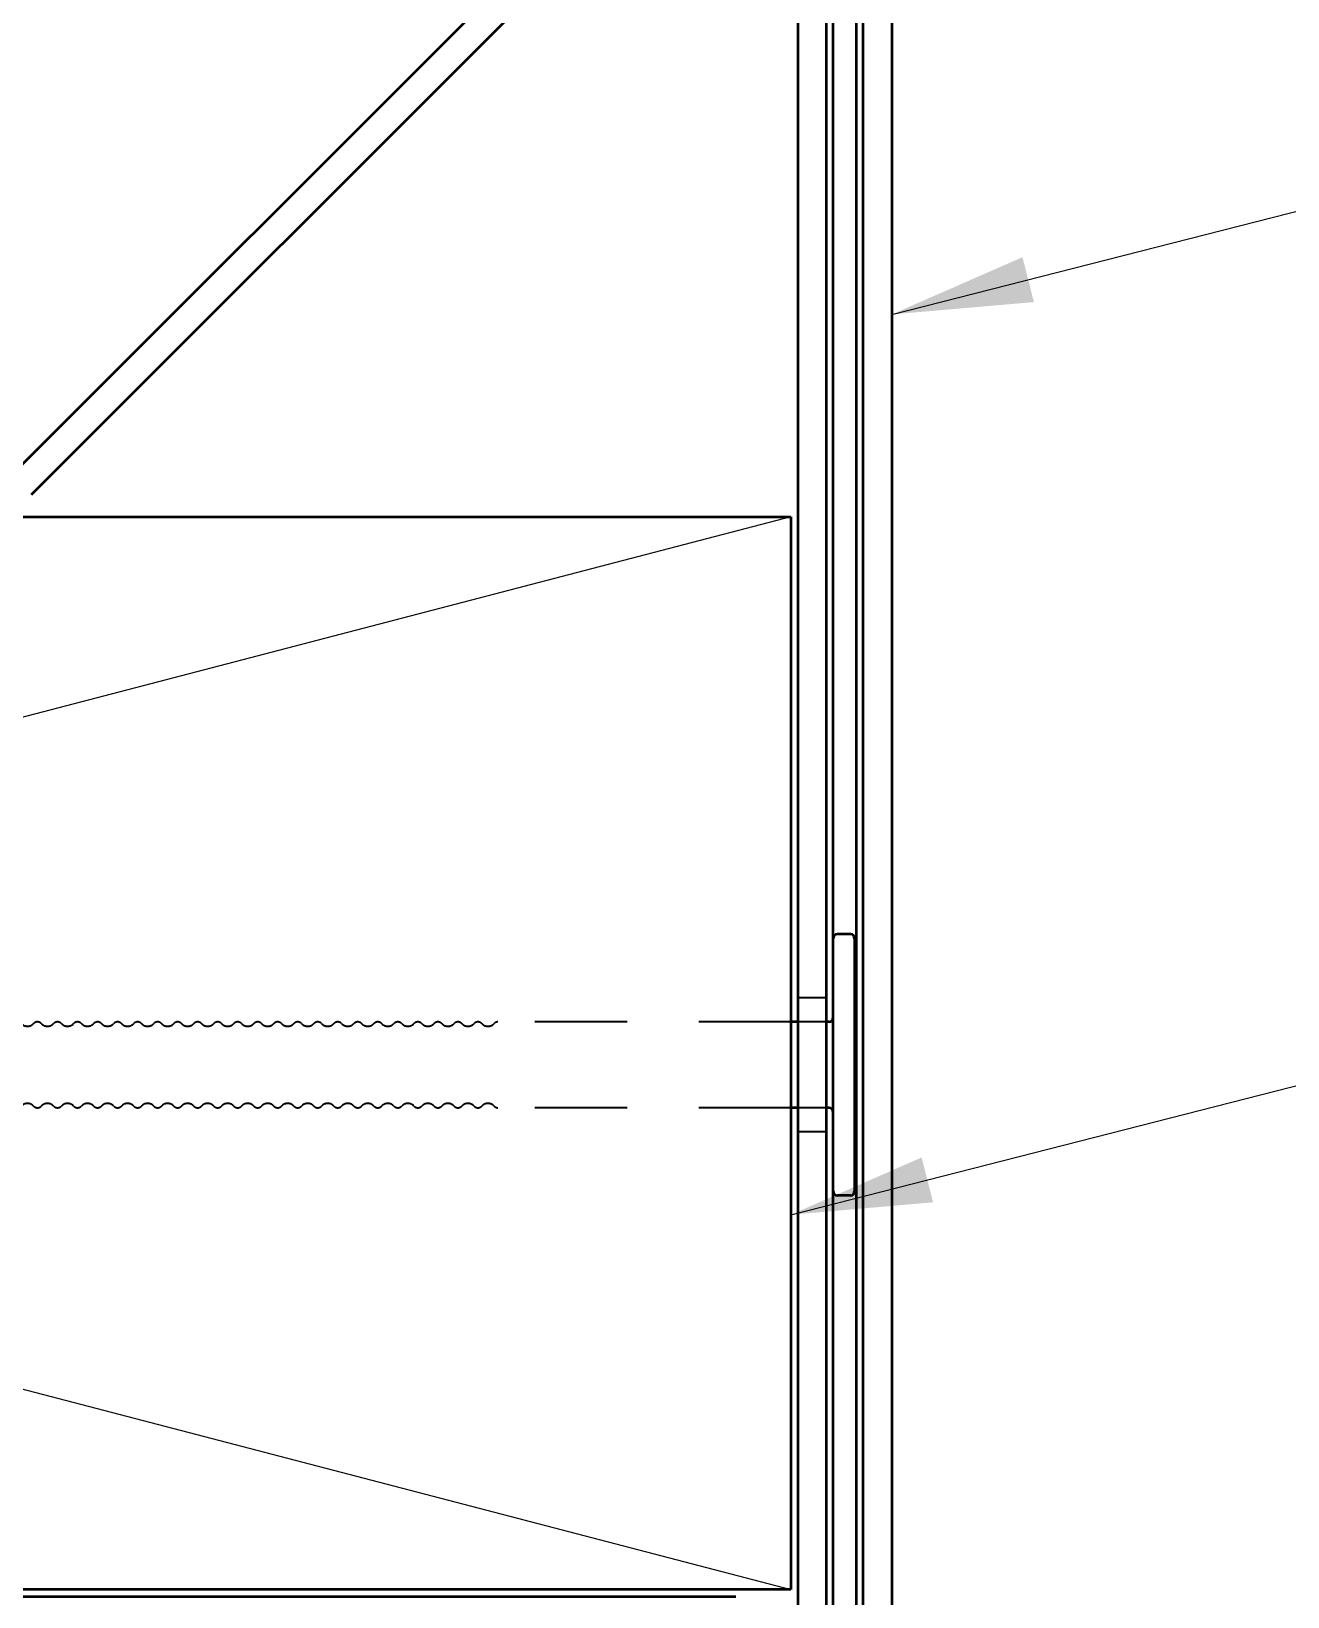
# Model space of a CAD drawing. Header units: inches. Extents: x 0.6 to 33.4, y 0.6 to 21.4.
# Drawn here: x 9.096 to 10.854, y 15.275 to 17.464 of the extents above; entities that cross this region are included whole.
import ezdxf

# ---------------------------------------------------------------- set-up
doc = ezdxf.new("R2010")
doc.units = ezdxf.units.IN
doc.header["$LTSCALE"] = 2
doc.header["$MEASUREMENT"] = 0
doc.linetypes.add('DASHED', pattern=[0.2067, 0.1654, -0.0413])
for name, color, linetype, lineweight in [('Hidden (ANSI)', 7, 'DASHED', 35), ('Sketch Geometry (ANSI)', 7, 'Continuous', 25), ('Symbol (ANSI)', 7, 'Continuous', 25), ('Visible (ANSI)', 7, 'Continuous', 50)]:
    doc.layers.add(name, color=color, linetype=linetype, lineweight=lineweight)
doc.styles.add('Note Text (ANSI)', font='tahoma.ttf')
doc.dimstyles.new('Default (ANSI)$7', dxfattribs={"dimscale": 2, "dimtxt": 0.12, "dimasz": 0.098425, "dimexe": 0.125, "dimexo": 0.0625, "dimgap": 0.031496, "dimtad": 0, "dimtih": 1, "dimtoh": 1, "dimrnd": 1e-08, "dimzin": 4, "dimdsep": 46, "dimtxsty": 'Note Text (ANSI)', "dimcen": 0.09, "dimdle": 0.393701, "dimclrd": 256, "dimclre": 256, "dimclrt": 256, "dimadec": 0, "dimazin": 1, "dimtfac": 1, "dimtofl": 0, "dimtmove": 0, "dimatfit": 3, "dimfxl": 0, "dimtolj": 1, "dimtzin": 4, "dimlwd": -1, "dimlwe": -1, "dimarcsym": 0})

msp = doc.modelspace()

# ---------------------------------------------------------------- linework, layer by layer
at = {"layer": 'Hidden (ANSI)', "color": 96, "ltscale": 0.037042, "true_color": 0x008000}
for p, q in [((10.20795, 16.11224), (10.16895, 16.11224)), ((10.20795, 15.92474), (10.16895, 15.92474))]:
    msp.add_line(p, q, dxfattribs=at)
at = {"layer": 'Hidden (ANSI)', "ltscale": 0.390257}
for p, q in [((10.15895, 16.07849), (9.74906, 16.07849)), ((10.15895, 15.95849), (9.74906, 15.95849))]:
    msp.add_line(p, q, dxfattribs=at)
at = {"layer": 'Hidden (ANSI)', "ltscale": 0.037042}
for p, q in [((10.20795, 16.07849), (10.16895, 16.07849)), ((10.20795, 15.95849), (10.16895, 15.95849))]:
    msp.add_line(p, q, dxfattribs=at)
at = {"layer": 'Hidden (ANSI)', "ltscale": 0.018152}
for centre, start, end in [((9.09106, 16.08432), 223.60282, 316.39718), ((9.11906, 16.08432), 223.60282, 316.39718), ((9.14706, 16.08432), 223.60282, 316.39718), ((9.17506, 16.08432), 223.60282, 316.39718), ((9.20306, 16.08432), 223.60282, 316.39718), ((9.23106, 16.08432), 223.60282, 316.39718), ((9.25906, 16.08432), 223.60282, 316.39718), ((9.28706, 16.08432), 223.60282, 316.39718), ((9.31506, 16.08432), 223.60282, 316.39718), ((9.34306, 16.08432), 223.60282, 316.39718), ((9.37106, 16.08432), 223.60282, 316.39718), ((9.39906, 16.08432), 223.60282, 316.39718), ((9.42706, 16.08432), 223.60282, 316.39718), ((9.45506, 16.08432), 223.60282, 316.39718), ((9.48306, 16.08432), 223.60282, 316.39718), ((9.51106, 16.08432), 223.60282, 316.39718), ((9.53906, 16.08432), 223.60282, 316.39718), ((9.56706, 16.08432), 223.60282, 316.39718), ((9.59506, 16.08432), 223.60282, 316.39718), ((9.62306, 16.08432), 223.60282, 316.39718), ((9.65106, 16.08432), 223.60282, 316.39718), ((9.67906, 16.08432), 223.60282, 316.39718), ((9.70706, 16.08432), 223.60282, 316.39718), ((9.73506, 16.08432), 223.60282, 316.39718), ((9.09106, 15.95265), 43.60282, 136.39718), ((9.11906, 15.95265), 43.60282, 136.39718), ((9.14706, 15.95265), 43.60282, 136.39718), ((9.17506, 15.95265), 43.60282, 136.39718), ((9.20306, 15.95265), 43.60282, 136.39718), ((9.23106, 15.95265), 43.60282, 136.39718), ((9.25906, 15.95265), 43.60282, 136.39718), ((9.28706, 15.95265), 43.60282, 136.39718), ((9.31506, 15.95265), 43.60282, 136.39718), ((9.34306, 15.95265), 43.60282, 136.39718), ((9.37106, 15.95265), 43.60282, 136.39718), ((9.39906, 15.95265), 43.60282, 136.39718), ((9.42706, 15.95265), 43.60282, 136.39718), ((9.45506, 15.95265), 43.60282, 136.39718), ((9.48306, 15.95265), 43.60282, 136.39718), ((9.51106, 15.95265), 43.60282, 136.39718), ((9.53906, 15.95265), 43.60282, 136.39718), ((9.56706, 15.95265), 43.60282, 136.39718), ((9.59506, 15.95265), 43.60282, 136.39718), ((9.62306, 15.95265), 43.60282, 136.39718), ((9.65106, 15.95265), 43.60282, 136.39718), ((9.67906, 15.95265), 43.60282, 136.39718), ((9.70706, 15.95265), 43.60282, 136.39718), ((9.73506, 15.95265), 43.60282, 136.39718)]:
    msp.add_arc(centre, 0.01183, start, end, dxfattribs=at)
at = {"layer": 'Hidden (ANSI)', "ltscale": 0.011468}
for centre, start, end in [((9.10506, 16.07099), 43.60282, 136.39718), ((9.13306, 16.07099), 43.60282, 136.39718), ((9.16106, 16.07099), 43.60282, 136.39718), ((9.18906, 16.07099), 43.60282, 136.39718), ((9.21706, 16.07099), 43.60282, 136.39718), ((9.24506, 16.07099), 43.60282, 136.39718), ((9.27306, 16.07099), 43.60282, 136.39718), ((9.30106, 16.07099), 43.60282, 136.39718), ((9.32906, 16.07099), 43.60282, 136.39718), ((9.35706, 16.07099), 43.60282, 136.39718), ((9.38506, 16.07099), 43.60282, 136.39718), ((9.41306, 16.07099), 43.60282, 136.39718), ((9.44106, 16.07099), 43.60282, 136.39718), ((9.46906, 16.07099), 43.60282, 136.39718), ((9.49706, 16.07099), 43.60282, 136.39718), ((9.52506, 16.07099), 43.60282, 136.39718), ((9.55306, 16.07099), 43.60282, 136.39718), ((9.58106, 16.07099), 43.60282, 136.39718), ((9.60906, 16.07099), 43.60282, 136.39718), ((9.63706, 16.07099), 43.60282, 136.39718), ((9.66506, 16.07099), 43.60282, 136.39718), ((9.69306, 16.07099), 43.60282, 136.39718), ((9.72106, 16.07099), 43.60282, 136.39718), ((9.10506, 15.96599), 223.60282, 316.39718), ((9.13306, 15.96599), 223.60282, 316.39718), ((9.16106, 15.96599), 223.60282, 316.39718), ((9.18906, 15.96599), 223.60282, 316.39718), ((9.21706, 15.96599), 223.60282, 316.39718), ((9.24506, 15.96599), 223.60282, 316.39718), ((9.27306, 15.96599), 223.60282, 316.39718), ((9.30106, 15.96599), 223.60282, 316.39718), ((9.32906, 15.96599), 223.60282, 316.39718), ((9.35706, 15.96599), 223.60282, 316.39718), ((9.38506, 15.96599), 223.60282, 316.39718), ((9.41306, 15.96599), 223.60282, 316.39718), ((9.44106, 15.96599), 223.60282, 316.39718), ((9.46906, 15.96599), 223.60282, 316.39718), ((9.49706, 15.96599), 223.60282, 316.39718), ((9.52506, 15.96599), 223.60282, 316.39718), ((9.55306, 15.96599), 223.60282, 316.39718), ((9.58106, 15.96599), 223.60282, 316.39718), ((9.60906, 15.96599), 223.60282, 316.39718), ((9.63706, 15.96599), 223.60282, 316.39718), ((9.66506, 15.96599), 223.60282, 316.39718), ((9.69306, 15.96599), 223.60282, 316.39718), ((9.72106, 15.96599), 223.60282, 316.39718)]:
    msp.add_arc(centre, 0.0075, start, end, dxfattribs=at)
at = {"layer": 'Hidden (ANSI)', "ltscale": 0.005684}
for centre, start, end in [((9.74906, 16.07099), 90, 136.39718), ((9.74906, 15.96599), 223.60282, 270)]:
    msp.add_arc(centre, 0.0075, start, end, dxfattribs=at)
at = {"layer": 'Sketch Geometry (ANSI)', "color": 36, "true_color": 0x804000}
for p, q in [((4.40895, 16.78476), (10.15895, 15.28476)), ((10.15895, 16.78476), (4.40895, 15.28476))]:
    msp.add_line(p, q, dxfattribs=at)
at = {"layer": 'Visible (ANSI)', "color": 1, "true_color": 0xff0000}
for p, q in [((10.25995, 14.29314), (10.25995, 17.96351)), ((10.29995, 17.96351), (10.29995, 14.29314)), ((10.08195, 15.27476), (9.05295, 15.27476))]:
    msp.add_line(p, q, dxfattribs=at)
at = {"layer": 'Visible (ANSI)', "color": 96, "true_color": 0x008000}
for p, q in [((9.06885, 16.84292), (10.08803, 17.86209)), ((10.11561, 17.83452), (9.09643, 16.81534)), ((10.16895, 14.26849), (10.16895, 17.81242)), ((10.20795, 17.81242), (10.20795, 14.26849))]:
    msp.add_line(p, q, dxfattribs=at)
at = {"layer": 'Visible (ANSI)', "color": 5, "true_color": 0x0000ff}
for p, q in [((10.21795, 16.19499), (10.21795, 17.86542)), ((10.24995, 17.86542), (10.24995, 14.27974)), ((10.21795, 14.27974), (10.21795, 15.84199))]:
    msp.add_line(p, q, dxfattribs=at)
at = {"layer": 'Visible (ANSI)', "color": 36, "true_color": 0x804000}
for p, q in [((4.40895, 16.78476), (10.15895, 16.78476)), ((10.15895, 16.78476), (10.15895, 15.28476)), ((10.15895, 15.28476), (4.40895, 15.28476))]:
    msp.add_line(p, q, dxfattribs=at)
at = {"layer": 'Visible (ANSI)'}
for p, q in [((10.24195, 16.20099), (10.22395, 16.20099)), ((10.21795, 15.84199), (10.21795, 16.19499)), ((10.24795, 16.19499), (10.24795, 15.84199)), ((10.16895, 16.07849), (10.15895, 16.07849)), ((10.21195, 16.07849), (10.20795, 16.07849)), ((10.16895, 15.95849), (10.15895, 15.95849)), ((10.21195, 15.95849), (10.20795, 15.95849)), ((10.24195, 15.83599), (10.22395, 15.83599))]:
    msp.add_line(p, q, dxfattribs=at)
for centre, start, end in [((10.22395, 16.19499), 90, 180), ((10.24195, 16.19499), 0, 90), ((10.21195, 16.08449), 270, 0), ((10.21195, 15.95249), 0, 90), ((10.22395, 15.84199), 180, 270), ((10.24195, 15.84199), 270, 0)]:
    msp.add_arc(centre, 0.006, start, end, dxfattribs=at)

# ---------------------------------------------------------------- leaders
at = {"layer": 'Symbol (ANSI)', "annotation_type": 0, "has_hookline": 1, "hookline_direction": 0}
for points, text_width in [([(10.29995, 17.06785), (13.02396, 17.76188)], 5.04129), ([(10.15895, 15.8089), (12.99623, 16.53328)], 1.77316), ([(10.14595, 14.99641), (13.03412, 15.73443)], 1.30751)]:
    msp.add_leader(points, dimstyle='Default (ANSI)$7', override={"dimtad": 0}, dxfattribs=dict(at, text_width=text_width))

doc.saveas('drawing.dxf')
